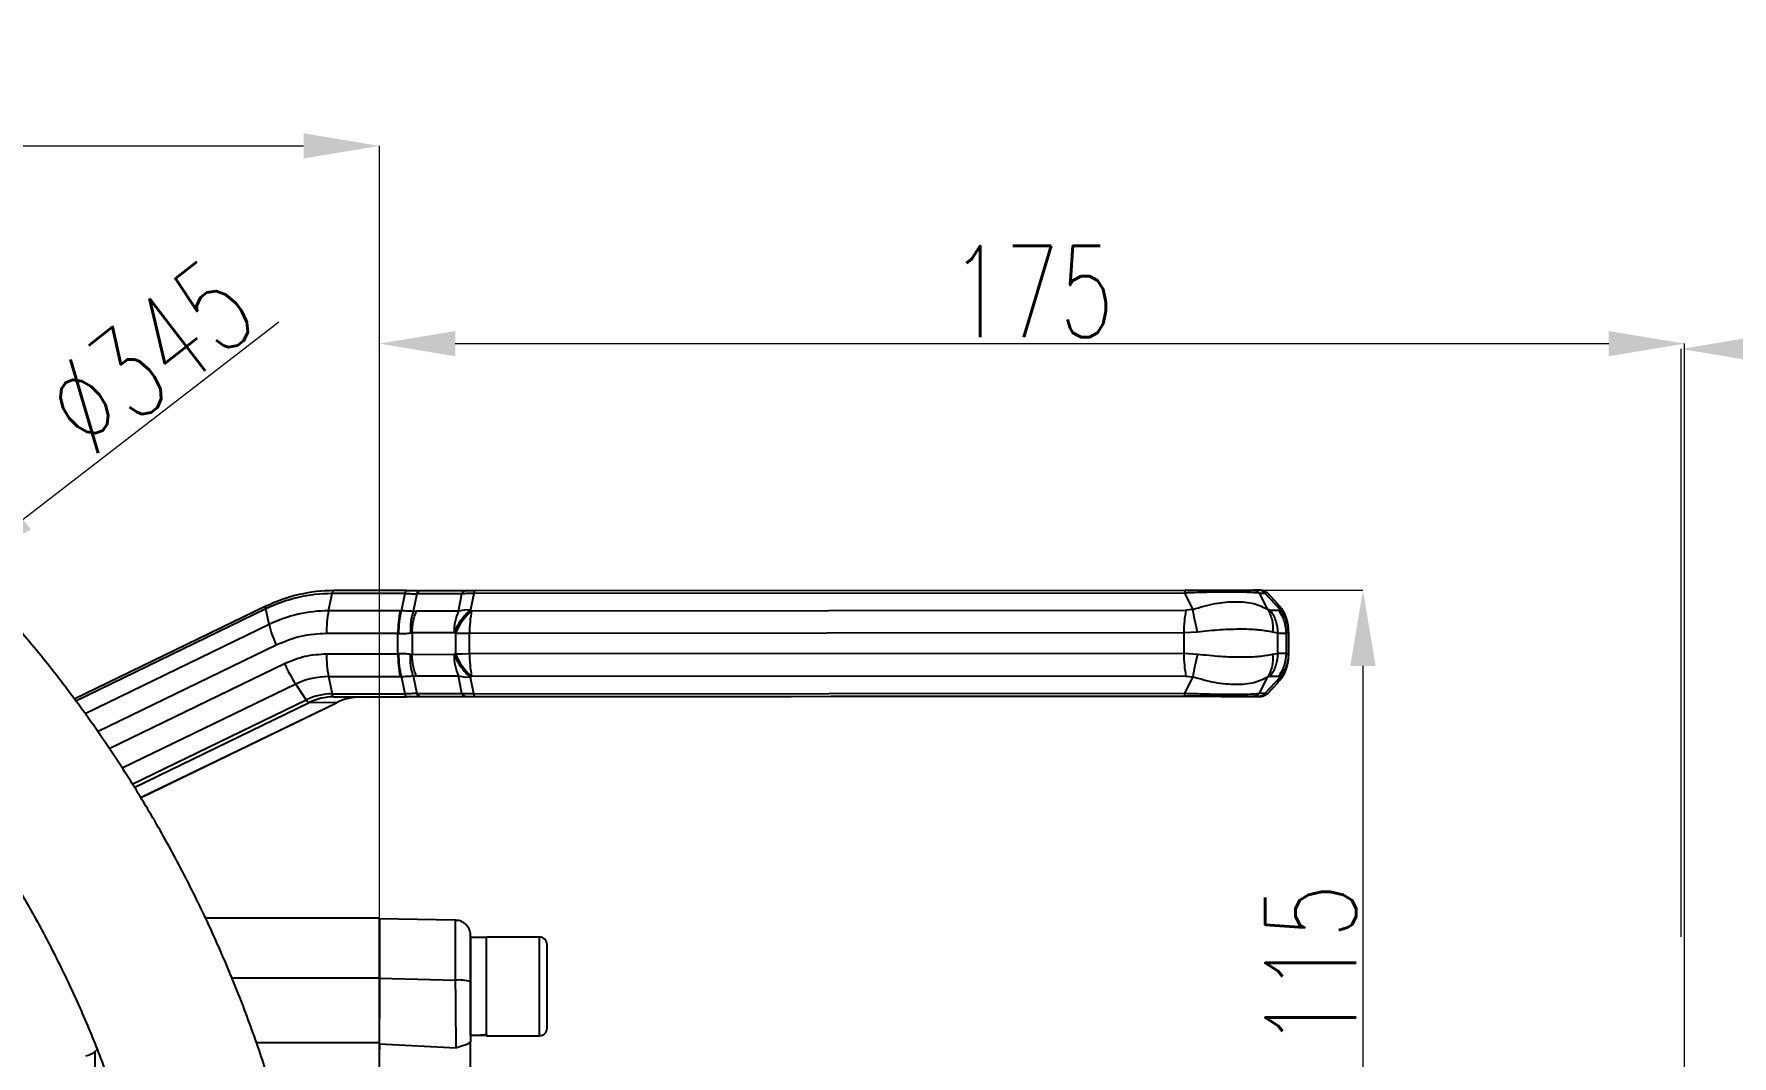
# Model space of a CAD drawing. Header units: millimetres. Extents: x 2028 to 4172, y 863 to 2379.
# Drawn here: x 3018.9 to 3242.7, y 1315.4 to 1450.1 of the extents above; entities that cross this region are included whole.
import ezdxf

# ---------------------------------------------------------------- set-up
doc = ezdxf.new("R2010")
doc.units = ezdxf.units.MM
doc.layers.add('AM_5', color=3, linetype='Continuous', lineweight=25)
doc.styles.add('SLDTEXTSTYLE1', font='txt.shx', dxfattribs={"width": 0.7, "bigfont": 'gbcbig.shx'})
doc.dimstyles.new('SLDDIMSTYLE12$0', dxfattribs={"dimtxt": 12, "dimasz": 10, "dimexe": 0, "dimexo": 0.0625, "dimgap": 0.875, "dimtad": 1, "dimdec": 1, "dimlfac": 1.8, "dimrnd": 1e-09, "dimzin": 12, "dimdsep": 46, "dimtxsty": 'SLDTEXTSTYLE1', "dimcen": 0.09, "dimdle": 8.16, "dimclrd": 3, "dimclre": 3, "dimadec": 0, "dimazin": 3, "dimtfac": 1, "dimtdec": 1, "dimtofl": 0, "dimtmove": 0, "dimatfit": 3, "dimfxl": 0, "dimfrac": 2, "dimtolj": 1, "dimlwd": 5, "dimlwe": 5, "dimarcsym": 0})
doc.dimstyles.new('SLDDIMSTYLE12$3', dxfattribs={"dimtxt": 12, "dimasz": 10, "dimexe": 0, "dimexo": 0.0625, "dimgap": 0.875, "dimtad": 1, "dimdec": 1, "dimlfac": 1.8, "dimrnd": 1e-09, "dimzin": 12, "dimdsep": 46, "dimtxsty": 'SLDTEXTSTYLE1', "dimcen": 0.09, "dimdle": 8.16, "dimclrd": 3, "dimclre": 3, "dimadec": 0, "dimazin": 3, "dimtfac": 1, "dimtdec": 1, "dimtofl": 0, "dimtmove": 0, "dimatfit": 3, "dimfxl": 0, "dimfrac": 2, "dimtolj": 1, "dimlwd": 5, "dimlwe": 5, "dimarcsym": 0})

# ---------------------------------------------------------------- blocks, each defined once
blk = doc.blocks.new('*D55')
at = {"layer": 'AM_5', "color": 3, "lineweight": 5, "transparency": 16777216}
blk.add_line((2887.38, 1399.53), (2887.38, 1435.32), dxfattribs=at)
at = {"layer": 'AM_5', "color": 3, "linetype": 'Continuous', "lineweight": 5, "transparency": 16777216}
for p, q in [((2897.38, 1435.32), (3054.46, 1435.32)), ((3064.46, 1333.63), (3064.46, 1435.32))]:
    blk.add_line(p, q, dxfattribs=at)
at = {"layer": 'AM_5', "color": 3, "transparency": 16777216}
for points in [[(2897.38, 1436.99), (2897.38, 1433.66), (2887.38, 1435.32)], [(3054.46, 1436.99), (3054.46, 1433.66), (3064.46, 1435.32)]]:
    blk.add_solid(points, dxfattribs=at)
at = {"layer": 'Defpoints', "color": 0, "transparency": 16777216}
for p in [(3064.46, 1435.32), (2887.38, 1399.47), (3064.46, 1333.57)]:
    blk.add_point(p, dxfattribs=at)
at = {"layer": 'AM_5', "color": 0, "transparency": 16777216, "insert": (2975.92, 1442.2), "char_height": 12, "attachment_point": 5, "style": 'SLDTEXTSTYLE1'}
blk.add_mtext('\\A1;178', dxfattribs=at)
blk = doc.blocks.new('*D45')
at = {"layer": 'AM_5', "color": 3, "lineweight": 5, "transparency": 16777216}
blk.add_line((3064.46, 1331.08), (3064.46, 1409.27), dxfattribs=at)
at = {"layer": 'AM_5', "color": 3, "linetype": 'Continuous', "lineweight": 5, "transparency": 16777216}
for p, q in [((3074.46, 1409.27), (3226.46, 1409.27)), ((3236.46, 1253.93), (3236.46, 1409.27))]:
    blk.add_line(p, q, dxfattribs=at)
at = {"layer": 'AM_5', "color": 3, "transparency": 16777216}
for points in [[(3074.46, 1410.93), (3074.46, 1407.6), (3064.46, 1409.27)], [(3226.46, 1410.93), (3226.46, 1407.6), (3236.46, 1409.27)]]:
    blk.add_solid(points, dxfattribs=at)
at = {"layer": 'Defpoints', "color": 0, "transparency": 16777216}
for p in [(3236.46, 1409.27), (3064.46, 1331.02), (3236.46, 1253.86)]:
    blk.add_point(p, dxfattribs=at)
at = {"layer": 'AM_5', "color": 0, "transparency": 16777216, "insert": (3150.46, 1416.14), "char_height": 12, "attachment_point": 5, "style": 'SLDTEXTSTYLE1'}
blk.add_mtext('\\A1;175', dxfattribs=at)
blk = doc.blocks.new('*D47')
at = {"layer": 'AM_5', "color": 3, "lineweight": 5, "transparency": 16777216}
blk.add_line((3236.01, 1331.08), (3236.01, 1408.56), dxfattribs=at)
at = {"layer": 'AM_5', "color": 3, "linetype": 'Continuous', "lineweight": 5, "transparency": 16777216}
for p, q in [((3246.01, 1408.56), (3398.01, 1408.56)), ((3408.01, 1253.93), (3408.01, 1408.56))]:
    blk.add_line(p, q, dxfattribs=at)
at = {"layer": 'AM_5', "color": 3, "transparency": 16777216}
for points in [[(3246.01, 1410.23), (3246.01, 1406.9), (3236.01, 1408.56)], [(3398.01, 1410.23), (3398.01, 1406.9), (3408.01, 1408.56)]]:
    blk.add_solid(points, dxfattribs=at)
at = {"layer": 'Defpoints', "color": 0, "transparency": 16777216}
for p in [(3408.01, 1408.56), (3236.01, 1331.02), (3408.01, 1253.86)]:
    blk.add_point(p, dxfattribs=at)
at = {"layer": 'AM_5', "color": 0, "transparency": 16777216, "insert": (3311.72, 1415.44), "char_height": 12, "attachment_point": 5, "style": 'SLDTEXTSTYLE1'}
blk.add_mtext('\\A1;195', dxfattribs=at)
blk = doc.blocks.new('*D61')
at = {"layer": 'AM_5', "color": 3, "lineweight": 5, "transparency": 16777216}
blk.add_line((3179.73, 1376.79), (3194.08, 1376.79), dxfattribs=at)
at = {"layer": 'AM_5', "color": 3, "linetype": 'Continuous', "lineweight": 5, "transparency": 16777216}
for p, q in [((3194.08, 1366.79), (3194.08, 1269.34)), ((2934.13, 1259.34), (3194.08, 1259.34))]:
    blk.add_line(p, q, dxfattribs=at)
at = {"layer": 'AM_5', "color": 3, "transparency": 16777216}
for points in [[(3192.41, 1366.79), (3195.74, 1366.79), (3194.08, 1376.79)], [(3192.41, 1269.34), (3195.74, 1269.34), (3194.08, 1259.34)]]:
    blk.add_solid(points, dxfattribs=at)
at = {"layer": 'Defpoints', "color": 0, "transparency": 16777216}
for p in [(3179.67, 1376.79), (2934.07, 1259.34), (3194.08, 1259.34)]:
    blk.add_point(p, dxfattribs=at)
at = {"layer": 'AM_5', "color": 0, "transparency": 16777216, "insert": (3187.2, 1327.29), "char_height": 12, "attachment_point": 5, "rotation": 90, "style": 'SLDTEXTSTYLE1'}
blk.add_mtext('\\A1;115', dxfattribs=at)
blk = doc.blocks.new('*D46')
at = {"layer": 'AM_5', "color": 3, "linetype": 'Continuous', "lineweight": 5, "transparency": 16777216}
blk.add_line((3051.2, 1412.09), (3017.52, 1386.09), dxfattribs=at)
at = {"layer": 'AM_5', "color": 3, "lineweight": 5, "transparency": 16777216}
for p, q in [((2950.14, 1334.15), (2950.32, 1334.15)), ((2950.23, 1334.06), (2950.23, 1334.24))]:
    blk.add_line(p, q, dxfattribs=at)
at = {"layer": 'AM_5', "color": 3, "transparency": 16777216}
blk.add_solid([(3016.5, 1387.41), (3018.53, 1384.77), (3009.6, 1379.98)], dxfattribs=at)
at = {"layer": 'Defpoints', "color": 0, "transparency": 16777216}
for p in [(3009.6, 1379.98), (2890.86, 1288.33)]:
    blk.add_point(p, dxfattribs=at)
at = {"layer": 'AM_5', "color": 0, "transparency": 16777216, "insert": (3034.11, 1407.59), "char_height": 12, "attachment_point": 5, "rotation": 37.6642, "style": 'SLDTEXTSTYLE1'}
blk.add_mtext('\\A1;%%C345', dxfattribs=at)

msp = doc.modelspace()

# ---------------------------------------------------------------- linework, layer by layer
at = {"color": 7, "linetype": 'Continuous', "lineweight": 25}
for p, q in [((3057.761, 1374.056), (3058.229, 1376.32)), ((3067.841, 1376.326), (3058.229, 1376.32)), ((3068.061, 1376.724), (3058.45, 1376.718)), ((3067.372, 1374.06), (3067.841, 1376.326)), ((3069.373, 1376.291), (3068.895, 1373.983)), ((3075.337, 1376.302), (3069.373, 1376.291)), ((3069.754, 1376.697), (3069.909, 1376.726)), ((3069.909, 1376.726), (3075.873, 1376.737)), ((3074.864, 1374.017), (3075.337, 1376.302)), ((3076.884, 1376.34), (3076.441, 1374.199)), ((3170.539, 1376.397), (3076.884, 1376.34)), ((3077.105, 1376.738), (3170.759, 1376.796)), ((3170.539, 1376.397), (3171.647, 1374.248)), ((3180.382, 1376.78), (3179.665, 1376.785)), ((3181.542, 1374.236), (3180.434, 1376.386)), ((3180.434, 1376.386), (3181.151, 1376.38)), ((3181.305, 1376.436), (3181.151, 1376.38)), ((3181.151, 1376.38), (3183.149, 1374.224)), ((3181.34, 1376.449), (3181.305, 1376.436)), ((3182.934, 1374.865), (3181.41, 1376.51)), ((3049.501, 1374.654), (3024.241, 1362.416)), ((3049.473, 1374.299), (3024.429, 1362.166)), ((3049.923, 1372.248), (3049.473, 1374.299)), ((3067.178, 1374.062), (3057.761, 1374.056)), ((3067.178, 1374.062), (3067.372, 1374.06)), ((3075.623, 1374.153), (3074.864, 1374.017)), ((3076.441, 1374.199), (3075.623, 1374.153)), ((3076.61, 1374.077), (3076.441, 1374.199)), ((3076.61, 1374.077), (3170.742, 1374.135)), ((3171.647, 1374.248), (3170.742, 1374.135)), ((3181.875, 1374.121), (3181.542, 1374.236)), ((3182.978, 1374.113), (3181.875, 1374.121)), ((3182.844, 1374.873), (3182.873, 1374.812)), ((3182.873, 1374.812), (3183.149, 1374.224)), ((3183.149, 1374.224), (3182.978, 1374.113)), ((3049.923, 1372.248), (3025.679, 1360.503)), ((3069.334, 1374.007), (3068.895, 1373.983)), ((3074.864, 1374.017), (3069.334, 1374.007)), ((3066.902, 1371.064), (3057.485, 1371.059)), ((3066.902, 1368.398), (3066.902, 1371.064)), ((3066.902, 1371.064), (3066.999, 1371.062)), ((3068.549, 1371.166), (3068.769, 1371.189)), ((3068.769, 1371.189), (3074.299, 1371.199)), ((3068.769, 1371.189), (3068.769, 1368.277)), ((3074.299, 1371.199), (3074.468, 1371.077)), ((3075.348, 1371.078), (3074.468, 1371.077)), ((3074.468, 1371.077), (3074.468, 1368.41)), ((3076.335, 1371.079), (3075.348, 1371.078)), ((3170.467, 1371.137), (3076.335, 1371.079)), ((3076.335, 1368.412), (3076.335, 1371.079)), ((3172.274, 1371.25), (3170.467, 1371.137)), ((3170.467, 1371.137), (3170.468, 1368.47)), ((3182.837, 1371.122), (3182.169, 1371.238)), ((3182.837, 1368.455), (3182.837, 1371.122)), ((3182.837, 1371.122), (3183.939, 1371.114)), ((3184.281, 1371.223), (3183.939, 1371.114)), ((3183.939, 1371.114), (3183.939, 1368.447)), ((3184.174, 1371.393), (3184.227, 1371.309)), ((3184.326, 1368.24), (3184.326, 1371.309)), ((3050.864, 1369.531), (3027.324, 1358.127)), ((3057.485, 1368.392), (3066.902, 1368.398)), ((3066.999, 1368.4), (3066.902, 1368.398)), ((3068.769, 1368.277), (3068.549, 1368.3)), ((3074.299, 1368.287), (3068.769, 1368.277)), ((3074.468, 1368.41), (3074.299, 1368.287)), ((3074.468, 1368.41), (3075.348, 1368.411)), ((3075.348, 1368.411), (3076.335, 1368.412)), ((3076.335, 1368.412), (3170.468, 1368.47)), ((3170.468, 1368.47), (3172.274, 1368.358)), ((3182.169, 1368.346), (3182.837, 1368.455)), ((3183.939, 1368.447), (3182.837, 1368.455)), ((3183.939, 1368.447), (3184.281, 1368.331)), ((3184.227, 1368.24), (3184.174, 1368.153)), ((3028.835, 1355.918), (3051.945, 1367.114)), ((3057.761, 1365.39), (3067.178, 1365.396)), ((3057.761, 1365.39), (3058.229, 1363.12)), ((3067.178, 1365.396), (3067.371, 1365.398)), ((3067.841, 1363.126), (3067.371, 1365.398)), ((3068.895, 1365.479), (3069.334, 1365.457)), ((3068.895, 1365.479), (3069.373, 1363.164)), ((3074.864, 1365.467), (3069.334, 1365.457)), ((3075.623, 1365.332), (3074.864, 1365.467)), ((3075.337, 1363.174), (3074.864, 1365.467)), ((3076.441, 1365.287), (3075.623, 1365.332)), ((3076.441, 1365.287), (3076.61, 1365.41)), ((3076.884, 1363.14), (3076.441, 1365.287)), ((3170.743, 1365.468), (3076.61, 1365.41)), ((3171.647, 1365.356), (3170.539, 1363.197)), ((3170.743, 1365.468), (3171.647, 1365.356)), ((3180.434, 1363.186), (3181.542, 1365.344)), ((3183.149, 1365.332), (3181.151, 1363.18)), ((3181.542, 1365.344), (3181.875, 1365.455)), ((3181.875, 1365.455), (3182.978, 1365.447)), ((3183.149, 1365.332), (3182.869, 1364.726)), ((3182.978, 1365.447), (3183.149, 1365.332)), ((3053.437, 1364.392), (3030.573, 1353.315)), ((3054.824, 1362.334), (3053.437, 1364.392)), ((3058.229, 1363.12), (3067.841, 1363.126)), ((3069.373, 1363.164), (3075.337, 1363.174)), ((3076.884, 1363.14), (3170.539, 1363.197)), ((3181.151, 1363.18), (3180.434, 1363.186)), ((3181.151, 1363.18), (3181.406, 1363.076)), ((3181.412, 1363.043), (3182.928, 1364.675)), ((3182.869, 1364.726), (3182.843, 1364.669)), ((3031.876, 1351.216), (3054.824, 1362.334)), ((3032.138, 1350.794), (3055.207, 1361.97)), ((3032.98, 1349.439), (3058.79, 1361.943)), ((3032.984, 1349.432), (3058.82, 1361.95)), ((3058.79, 1361.943), (3055.207, 1361.97)), ((3058.45, 1362.718), (3068.061, 1362.724)), ((3058.45, 1362.718), (3062.033, 1362.691)), ((3175.445, 1362.761), (3062.033, 1362.691)), ((3075.873, 1362.737), (3069.909, 1362.726)), ((3170.759, 1362.796), (3077.105, 1362.738)), ((3180.382, 1362.78), (3179.665, 1362.785)), ((3064.461, 1333.57), (3041.533, 1333.57)), ((3074.496, 1333.286), (3064.461, 1333.461)), ((3078.561, 1331.01), (3076.461, 1331.01)), ((3085.561, 1331.07), (3078.561, 1331.07)), ((3044.984, 1325.706), (3064.461, 1325.706)), ((3064.461, 1325.641), (3074.496, 1325.391)), ((3076.461, 1318.245), (3076.461, 1320.403)), ((3076.461, 1320.23), (3076.461, 1318.13)), ((3027.248, 1316.272), (3026.935, 1315.958)), ((3064.461, 1317.115), (3048.238, 1317.115)), ((3064.461, 1316.99), (3064.461, 1316.256)), ((3064.461, 1316.99), (3074.565, 1316.473)), ((3078.561, 1318.07), (3085.561, 1318.07))]:
    msp.add_line(p, q, dxfattribs=at)
at = {"color": 7, "linetype": 'Continuous', "lineweight": 25, "flags": 128}
for points in [[(3058.229, 1376.32), (3058.25, 1376.408), (3058.273, 1376.487), (3058.299, 1376.556), (3058.327, 1376.613), (3058.356, 1376.659), (3058.386, 1376.692), (3058.418, 1376.711), (3058.45, 1376.718)], [(3049.473, 1374.299), (3049.458, 1374.379), (3049.449, 1374.451), (3049.446, 1374.513), (3049.451, 1374.566), (3049.461, 1374.607), (3049.479, 1374.637), (3049.501, 1374.654)], [(3049.501, 1374.654), (3049.502, 1374.655), (3049.531, 1374.66)], [(3058.45, 1362.718), (3058.418, 1362.725), (3058.386, 1362.745), (3058.356, 1362.779), (3058.327, 1362.824), (3058.299, 1362.882), (3058.273, 1362.952), (3058.25, 1363.031), (3058.229, 1363.12)], [(3058.82, 1361.95), (3058.819, 1361.949), (3058.79, 1361.943)], [(3074.496, 1325.391), (3074.496, 1327.189), (3074.496, 1328.872), (3074.496, 1330.363), (3074.496, 1331.598), (3074.496, 1332.522), (3074.496, 1333.092), (3074.496, 1333.286)], [(3076.461, 1318.13), (3076.461, 1318.306), (3076.461, 1318.825), (3076.461, 1319.657), (3076.461, 1320.759), (3076.461, 1322.069), (3076.461, 1323.515), (3076.461, 1325.019), (3076.461, 1326.499), (3076.461, 1327.873), (3076.461, 1329.067), (3076.461, 1330.014), (3076.461, 1330.664), (3076.461, 1330.981), (3076.461, 1331.01)], [(3078.561, 1318.245), (3078.561, 1318.169), (3078.561, 1318.081), (3078.561, 1318.343), (3078.561, 1318.941), (3078.561, 1319.842), (3078.561, 1320.998), (3078.561, 1322.347), (3078.561, 1323.815), (3078.561, 1325.325), (3078.561, 1326.793), (3078.561, 1328.142), (3078.561, 1329.298), (3078.561, 1330.199), (3078.561, 1330.797), (3078.561, 1331.059), (3078.561, 1331.01)], [(3078.561, 1318.335), (3078.561, 1318.7), (3078.561, 1319.475), (3078.561, 1320.529), (3078.561, 1321.804), (3078.561, 1323.23), (3078.561, 1324.73), (3078.561, 1326.221), (3078.561, 1327.621), (3078.561, 1328.855), (3078.561, 1329.854), (3078.561, 1330.565), (3078.561, 1330.947), (3078.561, 1330.987)], [(3085.561, 1318.07), (3085.561, 1318.081), (3085.561, 1318.343), (3085.561, 1318.941), (3085.561, 1319.842), (3085.561, 1320.998), (3085.561, 1322.347), (3085.561, 1323.815), (3085.561, 1325.325), (3085.561, 1326.793), (3085.561, 1328.142), (3085.561, 1329.298), (3085.561, 1330.199), (3085.561, 1330.797), (3085.561, 1331.059), (3085.561, 1331.07)], [(3076.461, 1325.203), (3076.461, 1325.191), (3076.461, 1323.955), (3076.461, 1322.769), (3076.461, 1321.729), (3076.461, 1320.919), (3076.461, 1320.406), (3076.461, 1320.23)], [(3076.461, 1320.57), (3076.461, 1320.529), (3076.461, 1319.475), (3076.461, 1318.7), (3076.461, 1318.245)]]:
    msp.add_lwpolyline(points, dxfattribs=at)
at = {"color": 7, "linetype": 'Continuous', "lineweight": 25}
for centre, radius, start, end in [((3058.256, 1356.217), 20.102, 90.07529, 115.90707), ((3058.477, 1356.243), 20.474, 90.07527, 115.90712), ((3057.784, 1356.064), 17.993, 90.07527, 115.90712), ((3072.681, 1371.173), 15.196, 169.06221, 180.4319), ((3082.098, 1371.179), 15.196, 169.06221, 180.4319), ((3082.326, 1367.731), 8.541, 132.00657, 156.93397), ((3091.531, 1371.194), 15.196, 169.06221, 180.43184), ((3064.146, 1375.65), 14.624, 193.45011, 204.73439), ((3081.316, 1371.258), 7.017, 156.84756, 180.47841), ((3072.744, 1368.279), 15.259, 179.57667, 190.91491), ((3082.161, 1368.285), 15.259, 179.57667, 190.91491), ((3081.336, 1368.23), 7.037, 179.5333, 203.11856), ((3082.35, 1371.774), 8.57, 203.11136, 227.95126), ((3091.593, 1368.3), 15.259, 179.57677, 190.91492), ((3068.8, 1374.583), 18.436, 203.90163, 213.55836), ((3057.774, 1355.463), 9.927, 90.07527, 115.90712), ((3058.24, 1355.302), 7.818, 90.07527, 115.90712), ((3055.499, 1362.661), 0.75, 205.79928, 247.02737), ((3058.46, 1355.273), 7.445, 90.07527, 115.90712), ((3062.043, 1355.246), 7.445, 90.07527, 115.90712), ((3085.561, 1330.07), 1, 360, 90), ((3074.977, 1320.062), 5.35, 73.89602, 95.15846), ((3085.561, 1319.07), 1, 270, 360)]:
    msp.add_arc(centre, radius, start, end, dxfattribs=at)
for centre, start_param, end_param in [((3076.461, 1324.57), 4.712389, 4.9017857), ((3078.561, 1324.57), 4.6181166, 4.712389)]:
    msp.add_ellipse(centre, major_axis=(11.154, 0), ratio=0.5773485, start_param=start_param, end_param=end_param, dxfattribs=at)
for points, knots in [([(2887.028, 1090.605), (2889.588, 1090.63), (2893.169, 1090.665), (2898.438, 1090.943), (2902.902, 1091.279), (2908.219, 1091.844), (2913.788, 1092.618), (2919.601, 1093.628), (2925.572, 1094.884), (2931.648, 1096.394), (2937.786, 1098.165), (2943.951, 1100.199), (2950.115, 1102.499), (2956.252, 1105.064), (2962.34, 1107.894), (2968.359, 1110.988), (2974.292, 1114.343), (2980.121, 1117.955), (2985.831, 1121.82), (2991.407, 1125.935), (2996.834, 1130.292), (3002.1, 1134.886), (3007.191, 1139.711), (3012.096, 1144.758), (3016.803, 1150.021), (3021.3, 1155.491), (3025.579, 1161.159), (3029.627, 1167.017), (3033.437, 1173.053), (3036.999, 1179.259), (3040.304, 1185.624), (3043.345, 1192.136), (3046.114, 1198.785), (3048.604, 1205.56), (3050.81, 1212.447), (3052.724, 1219.436), (3054.343, 1226.514), (3055.661, 1233.668), (3056.674, 1240.885), (3057.378, 1248.152), (3057.771, 1255.456), (3057.85, 1262.784), (3057.613, 1270.122), (3057.059, 1277.457), (3056.186, 1284.774), (3054.996, 1292.061), (3053.488, 1299.304), (3051.663, 1306.488), (3049.523, 1313.601), (3047.069, 1320.629), (3044.304, 1327.557), (3041.231, 1334.374), (3037.854, 1341.064), (3034.176, 1347.616), (3030.203, 1354.016), (3025.938, 1360.252), (3021.387, 1366.31), (3016.555, 1372.178), (3011.448, 1377.844), (3006.071, 1383.297), (3000.624, 1388.345), (2995.151, 1392.997), (2989.693, 1397.266), (2984.068, 1401.309), (2978.286, 1405.117), (2972.359, 1408.685), (2966.296, 1412.007), (2960.111, 1415.077), (2953.814, 1417.891), (2947.42, 1420.443), (2940.945, 1422.729), (2934.407, 1424.745), (2927.832, 1426.488), (2921.26, 1427.953), (2914.766, 1429.134), (2908.476, 1430.031), (2902.953, 1430.615), (2898.07, 1430.982), (2893.246, 1431.222), (2887.271, 1431.339), (2881.754, 1431.229), (2876.485, 1430.957), (2872.021, 1430.62), (2866.705, 1430.055), (2861.136, 1429.281), (2855.322, 1428.271), (2849.351, 1427.015), (2843.275, 1425.504), (2837.137, 1423.734), (2830.972, 1421.699), (2824.808, 1419.4), (2818.672, 1416.835), (2812.583, 1414.004), (2806.564, 1410.911), (2800.631, 1407.556), (2794.802, 1403.944), (2789.092, 1400.078), (2783.517, 1395.964), (2778.089, 1391.607), (2772.824, 1387.013), (2767.732, 1382.188), (2762.828, 1377.141), (2758.121, 1371.878), (2753.623, 1366.408), (2749.345, 1360.739), (2745.296, 1354.882), (2741.486, 1348.846), (2737.925, 1342.64), (2734.62, 1336.275), (2731.577, 1329.763), (2728.815, 1323.111), (2726.478, 1316.829), (2725.2, 1312.724), (2724.636, 1310.916)], [0, 0, 0, 0, 0.0102074, 0.014274, 0.021037, 0.0280561, 0.0355867, 0.0434511, 0.0515783, 0.0599113, 0.0684099, 0.0770439, 0.085791, 0.0946336, 0.1035582, 0.112554, 0.1216124, 0.1307262, 0.1398897, 0.1490979, 0.1583469, 0.1676331, 0.1769537, 0.1863062, 0.1956884, 0.2050985, 0.2145348, 0.2239961, 0.233481, 0.2429885, 0.2525178, 0.262068, 0.2716385, 0.2812287, 0.2908382, 0.3004664, 0.3101132, 0.3197782, 0.3294613, 0.3391624, 0.3488814, 0.3586183, 0.3683733, 0.3781464, 0.387938, 0.3977483, 0.4075776, 0.4174265, 0.4272956, 0.4371854, 0.4470968, 0.4570307, 0.4669882, 0.4769704, 0.486979, 0.4970156, 0.5070822, 0.5171812, 0.5273154, 0.5374882, 0.5477037, 0.5569145, 0.5661226, 0.5753266, 0.5845258, 0.5937191, 0.6029052, 0.6120821, 0.6212471, 0.6303962, 0.6395236, 0.6486197, 0.6576679, 0.6666375, 0.6754633, 0.6839789, 0.6919633, 0.6976055, 0.7035012, 0.7112199, 0.7214273, 0.7254939, 0.7322569, 0.739276, 0.7468066, 0.754671, 0.7627982, 0.7711312, 0.7796298, 0.7882638, 0.7970109, 0.8058535, 0.8147781, 0.8237739, 0.8328323, 0.8419461, 0.8511096, 0.8603178, 0.8695668, 0.878853, 0.8881736, 0.8975261, 0.9069083, 0.9163184, 0.9257547, 0.935216, 0.9447009, 0.9542084, 0.9637377, 0.9732879, 0.9828584, 0.9924486, 1, 1, 1, 1]), ([(2887.844, 1411.294), (2890.245, 1411.256), (2893.603, 1411.204), (2898.546, 1410.9), (2902.736, 1410.543), (2907.723, 1409.952), (2912.944, 1409.153), (2918.39, 1408.115), (2923.978, 1406.831), (2929.657, 1405.293), (2935.385, 1403.495), (2941.129, 1401.434), (2946.859, 1399.11), (2952.551, 1396.523), (2958.183, 1393.673), (2963.735, 1390.563), (2969.188, 1387.196), (2974.525, 1383.577), (2979.731, 1379.71), (2984.79, 1375.601), (2989.688, 1371.257), (2994.411, 1366.684), (2998.947, 1361.891), (3003.283, 1356.885), (3007.408, 1351.676), (3011.31, 1346.273), (3014.979, 1340.685), (3018.406, 1334.924), (3021.58, 1329.001), (3024.494, 1322.926), (3027.138, 1316.711), (3029.507, 1310.369), (3031.591, 1303.911), (3033.386, 1297.352), (3034.886, 1290.704), (3036.084, 1283.98), (3036.981, 1277.194), (3037.557, 1270.36), (3037.831, 1264.294), (3037.779, 1260.51), (3037.759, 1259.016)], [0, 0, 0, 0, 0.0302952, 0.0423856, 0.0624901, 0.08336, 0.1057536, 0.1291426, 0.1533151, 0.1781023, 0.2033838, 0.2290707, 0.2550958, 0.2814075, 0.3079654, 0.3347376, 0.3616982, 0.3888263, 0.4161047, 0.4435189, 0.4710571, 0.4987089, 0.526466, 0.5543209, 0.5822674, 0.6103001, 0.6384144, 0.6666062, 0.6948723, 0.7232096, 0.7516156, 0.7800883, 0.8086258, 0.8372268, 0.86589, 0.8946146, 0.9234, 0.9522458, 0.9811519, 1, 1, 1, 1]), ([(3067.841, 1376.326), (3067.855, 1376.384), (3067.883, 1376.501), (3067.937, 1376.626), (3067.997, 1376.709), (3068.04, 1376.719), (3068.061, 1376.724)], [0, 0, 0, 0, 0.2499973, 0.4999982, 0.7499991, 1, 1, 1, 1]), ([(3067.841, 1376.326), (3068.116, 1376.324), (3068.676, 1376.321), (3069.138, 1376.301), (3069.373, 1376.291)], [0, 0, 0, 0, 0.4915101, 1, 1, 1, 1]), ([(3069.764, 1376.698), (3069.498, 1376.699), (3068.965, 1376.703), (3068.315, 1376.702), (3067.99, 1376.701)], [0, 0, 0, 0, 0.4996452, 1, 1, 1, 1]), ([(3069.373, 1376.291), (3069.406, 1376.355), (3069.471, 1376.483), (3069.604, 1376.615), (3069.701, 1376.687), (3069.754, 1376.697), (3069.754, 1376.697)], [0, 0, 0, 0, 0.3327347, 0.6654694, 0.9982041, 1, 1, 1, 1]), ([(3076.884, 1376.34), (3076.609, 1376.338), (3076.052, 1376.335), (3075.577, 1376.313), (3075.337, 1376.302)], [0, 0, 0, 0, 0.4950466, 1, 1, 1, 1]), ([(3075.873, 1376.737), (3076.062, 1376.737), (3076.436, 1376.738), (3076.883, 1376.738), (3077.105, 1376.738)], [0, 0, 0, 0, 0.5040088, 1, 1, 1, 1]), ([(3180.434, 1376.386), (3179.994, 1376.425), (3179.176, 1376.498), (3176.762, 1376.534), (3173.763, 1376.505), (3171.669, 1376.435), (3170.539, 1376.397)], [0, 0, 0, 0, 0.2683795, 0.4991161, 0.7297085, 1, 1, 1, 1]), ([(3170.759, 1376.796), (3171.789, 1376.796), (3173.259, 1376.797), (3175.149, 1376.796), (3176.36, 1376.795), (3177.434, 1376.793), (3178.757, 1376.79), (3179.292, 1376.787), (3179.665, 1376.785)], [0, 0, 0, 0, 0.2713523, 0.38737, 0.5008964, 0.614411, 0.7305771, 1, 1, 1, 1]), ([(3181.353, 1376.488), (3181.273, 1376.555), (3181.067, 1376.729), (3180.634, 1376.761), (3180.37, 1376.78)], [0, 0, 0, 0, 0.3878889, 1, 1, 1, 1]), ([(3066.999, 1371.062), (3067.026, 1371.602), (3067.081, 1372.683), (3067.275, 1373.601), (3067.372, 1374.06)], [0, 0, 0, 0, 0.5, 1, 1, 1, 1]), ([(3068.895, 1373.983), (3068.662, 1373.994), (3068.2, 1374.015), (3067.646, 1374.045), (3067.372, 1374.06)], [0, 0, 0, 0, 0.5043986, 1, 1, 1, 1]), ([(3171.647, 1374.248), (3172.63, 1374.539), (3174.562, 1375.111), (3177.365, 1375.336), (3179.842, 1375.104), (3180.969, 1374.529), (3181.542, 1374.236)], [0, 0, 0, 0, 0.2542867, 0.4999835, 0.7458358, 1, 1, 1, 1]), ([(3172.274, 1371.25), (3172.147, 1371.794), (3171.892, 1372.88), (3171.728, 1373.792), (3171.647, 1374.248)], [0, 0, 0, 0, 0.5000005, 1, 1, 1, 1]), ([(3181.542, 1374.236), (3181.767, 1373.78), (3182.218, 1372.868), (3182.186, 1371.782), (3182.169, 1371.238)], [0, 0, 0, 0, 0.4999977, 1, 1, 1, 1]), ([(3184.284, 1371.391), (3184.265, 1371.732), (3184.227, 1372.422), (3183.902, 1373.416), (3183.456, 1374.266), (3183.046, 1374.71), (3182.873, 1374.897)], [0, 0, 0, 0, 0.2636578, 0.5332699, 0.8030498, 1, 1, 1, 1]), ([(3184.281, 1371.223), (3184.221, 1371.766), (3184.099, 1372.854), (3183.466, 1373.767), (3183.149, 1374.224)], [0, 0, 0, 0, 0.5000008, 1, 1, 1, 1]), ([(3068.895, 1373.983), (3068.771, 1373.547), (3068.521, 1372.674), (3068.54, 1371.668), (3068.549, 1371.166)], [0, 0, 0, 0, 0.50000007, 1, 1, 1, 1]), ([(3068.769, 1371.189), (3068.794, 1371.692), (3068.844, 1372.697), (3069.17, 1373.57), (3069.334, 1374.007)], [0, 0, 0, 0, 0.4999559, 1, 1, 1, 1]), ([(3066.999, 1371.062), (3067.272, 1371.055), (3067.826, 1371.041), (3068.306, 1371.124), (3068.549, 1371.166)], [0, 0, 0, 0, 0.49168447, 1, 1, 1, 1]), ([(3182.169, 1371.238), (3181.635, 1371.348), (3180.583, 1371.564), (3178.136, 1371.655), (3175.304, 1371.57), (3173.296, 1371.358), (3172.274, 1371.25)], [0, 0, 0, 0, 0.2542566, 0.5000164, 0.7456194, 1, 1, 1, 1]), ([(3068.549, 1368.3), (3068.306, 1368.341), (3067.826, 1368.422), (3067.272, 1368.407), (3066.999, 1368.4)], [0, 0, 0, 0, 0.5082251, 1, 1, 1, 1]), ([(3067.371, 1365.398), (3067.274, 1365.858), (3067.081, 1366.778), (3067.026, 1367.86), (3066.999, 1368.4)], [0, 0, 0, 0, 0.5, 1, 1, 1, 1]), ([(3068.895, 1365.479), (3068.77, 1365.917), (3068.521, 1366.791), (3068.54, 1367.798), (3068.549, 1368.3)], [0, 0, 0, 0, 0.5008043, 1, 1, 1, 1]), ([(3172.274, 1368.358), (3172.148, 1367.818), (3171.893, 1366.731), (3171.729, 1365.816), (3171.647, 1365.356)], [0, 0, 0, 0, 0.4968674, 1, 1, 1, 1]), ([(3172.274, 1368.358), (3173.296, 1368.25), (3175.304, 1368.038), (3178.136, 1367.948), (3180.583, 1368.032), (3181.635, 1368.24), (3182.169, 1368.346)], [0, 0, 0, 0, 0.2543758, 0.4999836, 0.7457388, 1, 1, 1, 1]), ([(3182.169, 1368.346), (3182.186, 1367.802), (3182.218, 1366.715), (3181.767, 1365.801), (3181.542, 1365.344)], [0, 0, 0, 0, 0.5000023, 1, 1, 1, 1]), ([(3182.871, 1364.646), (3183.044, 1364.834), (3183.455, 1365.278), (3183.902, 1366.129), (3184.227, 1367.123), (3184.266, 1367.813), (3184.284, 1368.155)], [0, 0, 0, 0, 0.19724921, 0.46693834, 0.73645063, 1, 1, 1, 1]), ([(3184.281, 1368.331), (3184.221, 1367.791), (3184.101, 1366.704), (3183.467, 1365.791), (3183.149, 1365.332)], [0, 0, 0, 0, 0.4968676, 1, 1, 1, 1]), ([(3067.371, 1365.398), (3067.646, 1365.414), (3068.2, 1365.444), (3068.662, 1365.467), (3068.895, 1365.479)], [0, 0, 0, 0, 0.4960838, 1, 1, 1, 1]), ([(3181.542, 1365.344), (3180.969, 1365.055), (3179.842, 1364.486), (3177.359, 1364.26), (3174.555, 1364.494), (3172.622, 1365.067), (3171.647, 1365.356)], [0, 0, 0, 0, 0.2541572, 0.5000143, 0.7476258, 1, 1, 1, 1]), ([(3069.373, 1363.164), (3069.138, 1363.153), (3068.676, 1363.131), (3068.116, 1363.127), (3067.841, 1363.126)], [0, 0, 0, 0, 0.5084817, 1, 1, 1, 1]), ([(3068.061, 1362.724), (3068.04, 1362.729), (3067.997, 1362.74), (3067.937, 1362.823), (3067.883, 1362.949), (3067.855, 1363.067), (3067.841, 1363.126)], [0, 0, 0, 0, 0.2500001, 0.5000002, 0.7500003, 1, 1, 1, 1]), ([(3075.337, 1363.174), (3075.577, 1363.164), (3076.052, 1363.144), (3076.609, 1363.141), (3076.884, 1363.14)], [0, 0, 0, 0, 0.5049534, 1, 1, 1, 1]), ([(3170.539, 1363.197), (3171.66, 1363.161), (3173.744, 1363.093), (3176.737, 1363.059), (3179.167, 1363.085), (3179.99, 1363.151), (3180.434, 1363.186)], [0, 0, 0, 0, 0.2680966, 0.49882268, 0.72946368, 1, 1, 1, 1]), ([(3179.746, 1362.774), (3179.874, 1362.775), (3180.44, 1362.777), (3180.997, 1362.806), (3181.279, 1363.013), (3181.381, 1363.088)], [0, 0, 0, 0, 0.1564038, 0.6938153, 1, 1, 1, 1]), ([(3069.909, 1362.726), (3069.622, 1362.726), (3069.059, 1362.725), (3068.39, 1362.724), (3068.061, 1362.724)], [0, 0, 0, 0, 0.5097088, 1, 1, 1, 1]), ([(3077.105, 1362.738), (3076.883, 1362.738), (3076.436, 1362.738), (3076.062, 1362.737), (3075.873, 1362.737)], [0, 0, 0, 0, 0.495991, 1, 1, 1, 1]), ([(3179.665, 1362.785), (3179.288, 1362.787), (3178.749, 1362.79), (3177.416, 1362.793), (3176.339, 1362.795), (3175.126, 1362.796), (3173.242, 1362.797), (3171.78, 1362.796), (3170.759, 1362.796)], [0, 0, 0, 0, 0.2715623, 0.3875926, 0.5011305, 0.6146375, 0.7308194, 1, 1, 1, 1]), ([(3175.445, 1362.761), (3176.424, 1362.762), (3177.821, 1362.763), (3179.217, 1362.766), (3179.972, 1362.768), (3180.481, 1362.771), (3180.863, 1362.775), (3180.58, 1362.778), (3180.382, 1362.78)], [0, 0, 0, 0, 0.2713523, 0.38737, 0.5008964, 0.614411, 0.7305771, 1, 1, 1, 1]), ([(3064.461, 1325.706), (3064.461, 1326.769), (3064.461, 1328.894), (3064.461, 1331.463), (3064.461, 1333.231), (3064.461, 1333.455), (3064.461, 1333.567)], [0, 0, 0, 0, 0.2503661, 0.5007322, 0.7510982, 1, 1, 1, 1]), ([(3064.461, 1333.461), (3064.461, 1333.35), (3064.461, 1333.127), (3064.461, 1331.328), (3064.461, 1329.681), (3064.461, 1328.614), (3064.461, 1328.57)], [0, 0, 0, 0, 0.32863136, 0.65726272, 0.98589409, 1, 1, 1, 1]), ([(3076.461, 1330.869), (3076.461, 1330.926), (3076.461, 1331.175), (3076.461, 1331.263), (3076.461, 1331.285), (3076.461, 1331.288), (3076.461, 1331.294), (3076.461, 1331.301), (3076.46, 1331.324), (3076.454, 1331.564), (3076.366, 1331.995), (3076.051, 1332.552), (3075.572, 1332.988), (3075.021, 1333.256), (3074.645, 1333.254), (3074.502, 1333.254)], [0, 0, 0, 0, 0.0799652, 0.3519428, 0.420096, 0.4244444, 0.4252673, 0.4262442, 0.4288884, 0.4379541, 0.5614142, 0.669529, 0.7910614, 0.920557, 1, 1, 1, 1]), ([(3076.461, 1330.869), (3076.461, 1330.858), (3076.461, 1330.706), (3076.461, 1329.591), (3076.461, 1327.66), (3076.461, 1326.022), (3076.461, 1325.203)], [0, 0, 0, 0, 0.02552267, 0.35034845, 0.67517422, 1, 1, 1, 1]), ([(3086.561, 1324.57), (3086.561, 1325.262), (3086.561, 1326.326), (3086.561, 1327.607), (3086.561, 1328.488), (3086.561, 1329.198), (3086.561, 1329.883), (3086.561, 1329.996), (3086.561, 1330.07)], [0, 0, 0, 0, 0.2394568, 0.3683607, 0.5, 0.6316393, 0.7605432, 1, 1, 1, 1]), ([(3064.461, 1316.99), (3064.461, 1317.271), (3064.461, 1317.833), (3064.461, 1319.851), (3064.461, 1322.501), (3064.461, 1324.593), (3064.461, 1325.641)], [0, 0, 0, 0, 0.2500466, 0.4994486, 0.7493959, 1, 1, 1, 1]), ([(3074.565, 1316.473), (3074.565, 1316.748), (3074.564, 1317.119), (3074.558, 1318.074), (3074.554, 1318.752), (3074.549, 1319.567), (3074.539, 1320.586), (3074.526, 1321.897), (3074.513, 1323.526), (3074.501, 1324.75), (3074.496, 1325.391)], [0, 0, 0, 0, 0.2442896, 0.3290361, 0.4144899, 0.500125, 0.5979924, 0.7157703, 0.8510724, 1, 1, 1, 1]), ([(3076.461, 1325.203), (3076.461, 1324.443), (3076.461, 1322.928), (3076.461, 1320.799), (3076.461, 1318.843), (3076.461, 1317.778), (3076.461, 1317.244)], [0, 0, 0, 0, 0.2507669, 0.5000113, 0.749245, 1, 1, 1, 1]), ([(3064.461, 1324.57), (3064.461, 1324.014), (3064.461, 1322.902), (3064.461, 1321.484), (3064.461, 1320.554), (3064.461, 1320.193), (3064.461, 1320.456), (3064.461, 1320.57)], [0, 0, 0, 0, 0.2095815, 0.4191631, 0.6287446, 0.8383262, 1, 1, 1, 1]), ([(3086.561, 1319.07), (3086.561, 1319.143), (3086.561, 1319.256), (3086.561, 1319.942), (3086.561, 1320.652), (3086.561, 1321.533), (3086.561, 1322.814), (3086.561, 1323.878), (3086.561, 1324.57)], [0, 0, 0, 0, 0.2394568, 0.3683607, 0.5, 0.6316393, 0.7605432, 1, 1, 1, 1]), ([(3026.955, 1315.978), (3026.774, 1315.826), (3026.412, 1315.521), (3025.947, 1315.436), (3025.714, 1315.393)], [0, 0, 0, 0, 0.5000001, 1, 1, 1, 1]), ([(3026.948, 1315.899), (3026.948, 1315.921), (3026.948, 1316.063), (3026.949, 1315.404), (3026.95, 1313.863), (3026.951, 1311.283), (3026.952, 1307.78), (3026.952, 1303.345), (3026.953, 1298.015), (3026.954, 1291.829), (3026.955, 1284.835), (3026.955, 1277.108), (3026.956, 1268.672), (3026.956, 1262.283), (3026.956, 1258.618), (3026.956, 1258.103)], [0, 0, 0, 0, 0.016394, 0.101859, 0.1878451, 0.2743525, 0.3613811, 0.4489308, 0.5370018, 0.6255939, 0.7147072, 0.8043418, 0.8944974, 0.9851743, 1, 1, 1, 1]), ([(3064.461, 1294.402), (3064.461, 1295.098), (3064.461, 1298.07), (3064.461, 1302.52), (3064.461, 1307.663), (3064.461, 1311.815), (3064.461, 1315.098), (3064.461, 1316.443), (3064.461, 1317.115)], [0, 0, 0, 0, 0.0577205, 0.2461764, 0.4346323, 0.6230882, 0.8115441, 1, 1, 1, 1]), ([(3064.461, 1309.053), (3064.461, 1310.201), (3064.461, 1312.55), (3064.461, 1315.217), (3064.461, 1316.399), (3064.461, 1316.99)], [0, 0, 0, 0, 0.3234516, 0.6617258, 1, 1, 1, 1]), ([(3076.461, 1317.244), (3076.315, 1317.124), (3076.023, 1316.883), (3075.053, 1316.61), (3074.565, 1316.473)], [0, 0, 0, 0, 0.4975573, 1, 1, 1, 1])]:
    msp.add_open_spline(points, degree=3, knots=knots, dxfattribs=at)
for points in [[(3075.337, 1376.302), (3075.37, 1376.366), (3075.435, 1376.493), (3075.567, 1376.63), (3075.715, 1376.72), (3075.82, 1376.731), (3075.873, 1376.737)], [(3077.105, 1376.738), (3077.084, 1376.733), (3077.041, 1376.723), (3076.981, 1376.641), (3076.926, 1376.516), (3076.898, 1376.399), (3076.884, 1376.34)], [(3170.759, 1376.796), (3170.738, 1376.791), (3170.696, 1376.781), (3170.635, 1376.698), (3170.581, 1376.573), (3170.553, 1376.456), (3170.539, 1376.397)], [(3179.665, 1376.785), (3179.739, 1376.78), (3179.888, 1376.77), (3180.098, 1376.687), (3180.288, 1376.562), (3180.386, 1376.444), (3180.434, 1376.386)], [(3181.151, 1376.38), (3181.102, 1376.439), (3181.005, 1376.556), (3180.815, 1376.682), (3180.605, 1376.764), (3180.456, 1376.775), (3180.382, 1376.78)], [(3076.441, 1374.199), (3076.221, 1373.989), (3075.78, 1373.567), (3075.193, 1372.822), (3074.679, 1372.026), (3074.426, 1371.475), (3074.299, 1371.199)], [(3170.742, 1374.135), (3170.663, 1373.676), (3170.504, 1372.758), (3170.479, 1371.677), (3170.467, 1371.137)], [(3181.875, 1374.121), (3182.153, 1373.662), (3182.707, 1372.744), (3182.793, 1371.663), (3182.837, 1371.122)], [(3182.978, 1374.113), (3183.255, 1373.654), (3183.809, 1372.735), (3183.896, 1371.654), (3183.939, 1371.114)], [(3057.485, 1371.059), (3056.342, 1370.992), (3054.054, 1370.859), (3051.927, 1369.974), (3050.864, 1369.531)], [(3051.945, 1367.114), (3052.835, 1367.484), (3054.614, 1368.225), (3056.528, 1368.336), (3057.485, 1368.392)], [(3069.334, 1365.457), (3069.17, 1365.894), (3068.844, 1366.769), (3068.794, 1367.774), (3068.769, 1368.277)], [(3074.299, 1368.287), (3074.426, 1368.012), (3074.679, 1367.461), (3075.193, 1366.666), (3075.78, 1365.92), (3076.221, 1365.498), (3076.441, 1365.287)], [(3170.468, 1368.47), (3170.48, 1367.929), (3170.505, 1366.848), (3170.664, 1365.928), (3170.743, 1365.468)], [(3182.837, 1368.455), (3182.793, 1367.915), (3182.707, 1366.834), (3182.153, 1365.914), (3181.875, 1365.455)], [(3183.939, 1368.447), (3183.896, 1367.907), (3183.809, 1366.825), (3183.255, 1365.906), (3182.978, 1365.447)], [(3069.909, 1362.726), (3069.857, 1362.732), (3069.751, 1362.743), (3069.603, 1362.835), (3069.471, 1362.972), (3069.406, 1363.1), (3069.373, 1363.164)], [(3075.873, 1362.737), (3075.82, 1362.743), (3075.715, 1362.754), (3075.567, 1362.846), (3075.435, 1362.983), (3075.37, 1363.111), (3075.337, 1363.174)], [(3077.105, 1362.738), (3077.084, 1362.744), (3077.041, 1362.754), (3076.981, 1362.838), (3076.926, 1362.963), (3076.898, 1363.081), (3076.884, 1363.14)], [(3170.759, 1362.796), (3170.738, 1362.801), (3170.696, 1362.812), (3170.635, 1362.895), (3170.581, 1363.021), (3170.553, 1363.139), (3170.539, 1363.197)], [(3180.434, 1363.186), (3180.386, 1363.127), (3180.288, 1363.009), (3180.098, 1362.884), (3179.888, 1362.801), (3179.739, 1362.79), (3179.665, 1362.785)], [(3181.151, 1363.18), (3181.102, 1363.122), (3181.005, 1363.004), (3180.815, 1362.879), (3180.605, 1362.795), (3180.456, 1362.785), (3180.382, 1362.78)], [(3064.461, 1325.641), (3064.461, 1326.695), (3064.461, 1328.803), (3064.461, 1331.356), (3064.461, 1333.12), (3064.461, 1333.347), (3064.461, 1333.461)], [(3064.461, 1328.82), (3064.461, 1328.756), (3064.461, 1328.629), (3064.461, 1327.646), (3064.461, 1326.241), (3064.461, 1325.127), (3064.461, 1324.57)], [(3064.461, 1317.115), (3064.461, 1317.392), (3064.461, 1317.948), (3064.461, 1319.954), (3064.461, 1322.584), (3064.461, 1324.665), (3064.461, 1325.706)], [(3076.461, 1230.36), (3076.461, 1234.011), (3076.461, 1241.315), (3076.461, 1251.958), (3076.461, 1262.201), (3076.461, 1271.902), (3076.461, 1280.941), (3076.461, 1289.203), (3076.461, 1296.584), (3076.461, 1302.989), (3076.461, 1308.344), (3076.461, 1312.552), (3076.461, 1315.672), (3076.461, 1316.72), (3076.461, 1317.244)]]:
    msp.add_open_spline(points, degree=3, dxfattribs=at)

# ---------------------------------------------------------------- dimensions: what is measured, and where the dimension line sits
at = {"layer": 'AM_5'}
for base, p1, p2, text, picture, middle in [((3064.461, 1435.323), (2887.383, 1399.47), (3064.461, 1333.57), '178', '*D55', (2975.922, 1435.323)), ((3236.461, 1409.265), (3064.461, 1331.015), (3236.461, 1253.863), '175', '*D45', (3150.461, 1409.265)), ((3408.009, 1408.563), (3236.009, 1331.015), (3408.009, 1253.863), '195', '*D47', (3311.721, 1408.563))]:
    dim = msp.add_linear_dim(base=base, p1=p1, p2=p2, text=text, dimstyle='SLDDIMSTYLE12$0', override={"dimlfac": 1}, dxfattribs=at)
    dim.commit()
    dim.dimension.update_dxf_attribs({"geometry": picture, "text_midpoint": middle, "dimtype": 160})
dim = msp.add_diameter_dim_2p(p1=(2890.858, 1288.327), p2=(3009.599, 1379.982), text='%%C345', dimstyle='SLDDIMSTYLE12$3', override={"dimlfac": 1, "dimpost": ''}, dxfattribs=at)
dim.commit()
dim.dimension.update_dxf_attribs({"geometry": '*D46', "text_midpoint": (3034.114, 1407.589)})
dim = msp.add_linear_dim(base=(3194.078, 1259.336), p1=(3179.665, 1376.785), p2=(2934.071, 1259.336), angle=90, text='115', dimstyle='SLDDIMSTYLE12$0', override={"dimlfac": 1}, dxfattribs=at)
dim.commit()
dim.dimension.update_dxf_attribs({"geometry": '*D61', "text_midpoint": (3194.078, 1327.29), "dimtype": 160})

doc.saveas('drawing.dxf')
